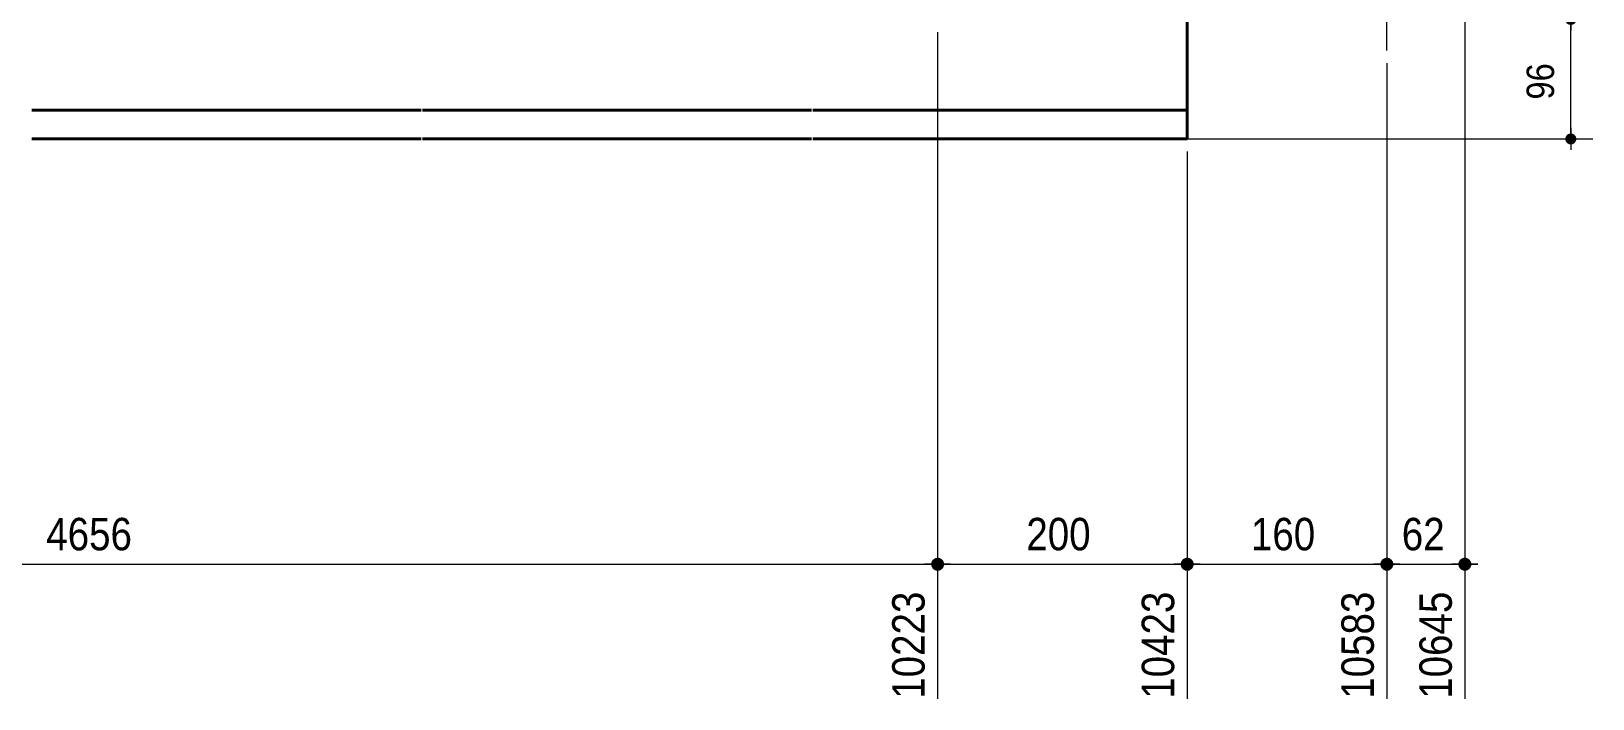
# Model space of a CAD drawing. Header units: millimetres. Extents: x 2 to 584, y 5 to 405.
# Drawn here: x 389.1 to 514.2, y 250.5 to 304 of the extents above; entities that cross this region are included whole.
import ezdxf

# ---------------------------------------------------------------- set-up
doc = ezdxf.new("R2010")
doc.units = ezdxf.units.MM
for name, color, linetype, lineweight in [('Boulon', 7, 'Continuous', 0), ('Cotation', 7, 'Continuous', 0), ('Piece', 2, 'Continuous', 0)]:
    doc.layers.add(name, color=color, linetype=linetype, lineweight=lineweight)
doc.styles.add('ARIAL', font='ARIAL.TTF')

# ---------------------------------------------------------------- blocks, each defined once
blk = doc.blocks.new('*A19')
at = {"layer": 'Boulon'}
blk.add_hatch(color=256, dxfattribs=at).paths.add_polyline_path([(499.02, 307.42), (499.02, 304.92), (496.42, 304.92), (496.42, 307.42)], flags=17)
blk.add_hatch(color=256, dxfattribs=at).paths.add_polyline_path([(499.02, 307.42), (499.02, 304.92), (496.42, 304.92), (496.42, 307.42)], flags=17)
at = {"layer": 'Boulon', "linetype": 'Continuous', "lineweight": 0}
for p, q in [((497.72, 302.42), (497.72, 311.42)), ((497.72, 302.42), (497.72, 311.42)), ((496.42, 304.92), (496.42, 307.42)), ((496.42, 304.92), (496.42, 307.42)), ((499.02, 304.92), (499.02, 307.42)), ((499.02, 304.92), (499.02, 307.42))]:
    blk.add_line(p, q, dxfattribs=at)
blk = doc.blocks.new('*A21')
at = {"layer": 'Piece', "color": 2, "linetype": 'Continuous', "lineweight": 40}
for p, q in [((481.724362, 295.33913), (481.72411, 304.914557)), ((420.330655, 297.63913), (389.136724, 297.63913)), ((451.624586, 297.63913), (420.430655, 297.63913)), ((481.724301, 297.63913), (451.724586, 297.63913)), ((389.136724, 295.33913), (420.330655, 295.33913)), ((420.430655, 295.33913), (451.624586, 295.33913)), ((451.724586, 295.33913), (481.724362, 295.33913))]:
    blk.add_line(p, q, dxfattribs=at)
blk = doc.blocks.new('*A92')
at = {"layer": 'Cotation'}
for points in [[(512.44, 304.48), (512.42, 304.48), (512.4, 304.48), (512.38, 304.49), (512.36, 304.49), (512.34, 304.5), (512.32, 304.5), (512.3, 304.51), (512.28, 304.52), (512.26, 304.53), (512.24, 304.54), (512.22, 304.55), (512.2, 304.56), (512.18, 304.58), (512.17, 304.59), (512.15, 304.61), (512.14, 304.62), (512.12, 304.64), (512.11, 304.65), (512.1, 304.67), (512.09, 304.69), (512.08, 304.71), (512.07, 304.73), (512.06, 304.75), (512.05, 304.77), (512.04, 304.79), (512.04, 304.81), (512.03, 304.83), (512.03, 304.85), (512.03, 304.87), (512.02, 304.9), (512.02, 304.92), (512.02, 304.94), (512.03, 304.96), (512.03, 304.98), (512.03, 305), (512.04, 305.02), (512.04, 305.04), (512.05, 305.06), (512.06, 305.09), (512.07, 305.1), (512.08, 305.12), (512.09, 305.14), (512.1, 305.16), (512.11, 305.18), (512.12, 305.2), (512.14, 305.21), (512.15, 305.23), (512.17, 305.24), (512.18, 305.26), (512.2, 305.27), (512.22, 305.28), (512.24, 305.29), (512.26, 305.3), (512.28, 305.31), (512.3, 305.32), (512.32, 305.33), (512.34, 305.34), (512.36, 305.34), (512.38, 305.35), (512.4, 305.35), (512.42, 305.35), (512.44, 305.36), (512.46, 305.36), (512.49, 305.36), (512.51, 305.35), (512.53, 305.35), (512.55, 305.35), (512.57, 305.34), (512.59, 305.34), (512.61, 305.33), (512.63, 305.32), (512.65, 305.31), (512.67, 305.3), (512.69, 305.29), (512.71, 305.28), (512.73, 305.27), (512.74, 305.26), (512.76, 305.24), (512.78, 305.23), (512.79, 305.21), (512.8, 305.2), (512.82, 305.18), (512.83, 305.16), (512.84, 305.14), (512.85, 305.12), (512.86, 305.1), (512.87, 305.09), (512.88, 305.06), (512.88, 305.04), (512.89, 305.02), (512.9, 305), (512.9, 304.98), (512.9, 304.96), (512.9, 304.94), (512.9, 304.92), (512.9, 304.9), (512.9, 304.87), (512.9, 304.85), (512.9, 304.83), (512.89, 304.81), (512.88, 304.79), (512.88, 304.77), (512.87, 304.75), (512.86, 304.73), (512.85, 304.71), (512.84, 304.69), (512.83, 304.67), (512.82, 304.65), (512.8, 304.64), (512.79, 304.62), (512.78, 304.61), (512.76, 304.59), (512.74, 304.58), (512.73, 304.56), (512.71, 304.55), (512.69, 304.54), (512.67, 304.53), (512.65, 304.52), (512.63, 304.51), (512.61, 304.5), (512.59, 304.5), (512.57, 304.49), (512.55, 304.49), (512.53, 304.48), (512.51, 304.48), (512.49, 304.48), (512.46, 304.48)], [(512.44, 294.9), (512.42, 294.9), (512.4, 294.9), (512.38, 294.91), (512.36, 294.91), (512.34, 294.92), (512.32, 294.92), (512.3, 294.93), (512.28, 294.94), (512.26, 294.95), (512.24, 294.96), (512.22, 294.97), (512.2, 294.99), (512.18, 295), (512.17, 295.01), (512.15, 295.03), (512.14, 295.04), (512.12, 295.06), (512.11, 295.08), (512.1, 295.09), (512.09, 295.11), (512.08, 295.13), (512.07, 295.15), (512.06, 295.17), (512.05, 295.19), (512.04, 295.21), (512.04, 295.23), (512.03, 295.25), (512.03, 295.27), (512.03, 295.3), (512.02, 295.32), (512.02, 295.34), (512.02, 295.36), (512.03, 295.38), (512.03, 295.4), (512.03, 295.42), (512.04, 295.45), (512.04, 295.47), (512.05, 295.49), (512.06, 295.51), (512.07, 295.53), (512.08, 295.55), (512.09, 295.57), (512.1, 295.58), (512.11, 295.6), (512.12, 295.62), (512.14, 295.63), (512.15, 295.65), (512.17, 295.67), (512.18, 295.68), (512.2, 295.69), (512.22, 295.7), (512.24, 295.72), (512.26, 295.73), (512.28, 295.74), (512.3, 295.75), (512.32, 295.75), (512.34, 295.76), (512.36, 295.77), (512.38, 295.77), (512.4, 295.77), (512.42, 295.78), (512.44, 295.78), (512.46, 295.78), (512.49, 295.78), (512.51, 295.78), (512.53, 295.77), (512.55, 295.77), (512.57, 295.77), (512.59, 295.76), (512.61, 295.75), (512.63, 295.75), (512.65, 295.74), (512.67, 295.73), (512.69, 295.72), (512.71, 295.7), (512.73, 295.69), (512.74, 295.68), (512.76, 295.67), (512.78, 295.65), (512.79, 295.63), (512.8, 295.62), (512.82, 295.6), (512.83, 295.58), (512.84, 295.57), (512.85, 295.55), (512.86, 295.53), (512.87, 295.51), (512.88, 295.49), (512.88, 295.47), (512.89, 295.45), (512.9, 295.42), (512.9, 295.4), (512.9, 295.38), (512.9, 295.36), (512.9, 295.34), (512.9, 295.32), (512.9, 295.3), (512.9, 295.27), (512.9, 295.25), (512.89, 295.23), (512.88, 295.21), (512.88, 295.19), (512.87, 295.17), (512.86, 295.15), (512.85, 295.13), (512.84, 295.11), (512.83, 295.09), (512.82, 295.08), (512.8, 295.06), (512.79, 295.04), (512.78, 295.03), (512.76, 295.01), (512.74, 295), (512.73, 294.99), (512.71, 294.97), (512.69, 294.96), (512.67, 294.95), (512.65, 294.94), (512.63, 294.93), (512.61, 294.92), (512.59, 294.92), (512.57, 294.91), (512.55, 294.91), (512.53, 294.9), (512.51, 294.9), (512.49, 294.9), (512.46, 294.9)]]:
    blk.add_hatch(color=256, dxfattribs=at).paths.add_polyline_path(points, flags=17)
at = {"layer": 'Cotation', "linetype": 'Continuous', "lineweight": 0}
for p, q in [((512.46, 305.8), (512.46, 304.04)), ((512.46, 304.92), (512.46, 305.8)), ((504.97, 304.92), (514.22, 304.92)), ((511.58, 304.92), (513.34, 304.92)), ((512.46, 295.34), (512.46, 304.92)), ((481.11, 295.34), (514.22, 295.34)), ((511.58, 295.34), (513.34, 295.34)), ((512.46, 296.22), (512.46, 294.46)), ((512.46, 295.34), (512.46, 294.46))]:
    blk.add_line(p, q, dxfattribs=at)
at = {"layer": 'Cotation'}
for p in [(512.46, 304.92), (512.46, 295.34)]:
    blk.add_point(p, dxfattribs=at)
at = {"layer": 'Cotation', "style": 'ARIAL', "width": 0.85}
blk.add_text('96', height=2.2, rotation=90.0002, dxfattribs=at).set_placement((511.12, 298.5))
blk = doc.blocks.new('*A101')
at = {"layer": 'Cotation'}
blk.add_hatch(color=256, dxfattribs=at).paths.add_polyline_path([(461.7, 260.73), (461.67, 260.73), (461.65, 260.74), (461.62, 260.74), (461.6, 260.75), (461.57, 260.75), (461.55, 260.76), (461.53, 260.77), (461.5, 260.78), (461.48, 260.79), (461.46, 260.81), (461.44, 260.82), (461.41, 260.83), (461.39, 260.85), (461.38, 260.87), (461.36, 260.88), (461.34, 260.9), (461.32, 260.92), (461.31, 260.94), (461.29, 260.96), (461.28, 260.98), (461.27, 261.01), (461.25, 261.03), (461.24, 261.05), (461.23, 261.08), (461.23, 261.1), (461.22, 261.12), (461.21, 261.15), (461.21, 261.17), (461.21, 261.2), (461.21, 261.23), (461.2, 261.25), (461.21, 261.28), (461.21, 261.3), (461.21, 261.33), (461.21, 261.35), (461.22, 261.38), (461.23, 261.4), (461.23, 261.43), (461.24, 261.45), (461.25, 261.47), (461.27, 261.5), (461.28, 261.52), (461.29, 261.54), (461.31, 261.56), (461.32, 261.58), (461.34, 261.6), (461.36, 261.62), (461.38, 261.64), (461.39, 261.65), (461.41, 261.67), (461.44, 261.68), (461.46, 261.7), (461.48, 261.71), (461.5, 261.72), (461.53, 261.73), (461.55, 261.74), (461.57, 261.75), (461.6, 261.76), (461.62, 261.76), (461.65, 261.77), (461.67, 261.77), (461.7, 261.77), (461.72, 261.77), (461.75, 261.77), (461.78, 261.77), (461.8, 261.77), (461.83, 261.76), (461.85, 261.76), (461.88, 261.75), (461.9, 261.74), (461.92, 261.73), (461.95, 261.72), (461.97, 261.71), (461.99, 261.7), (462.01, 261.68), (462.03, 261.67), (462.05, 261.65), (462.07, 261.64), (462.09, 261.62), (462.11, 261.6), (462.13, 261.58), (462.14, 261.56), (462.16, 261.54), (462.17, 261.52), (462.18, 261.5), (462.19, 261.47), (462.21, 261.45), (462.21, 261.43), (462.22, 261.4), (462.23, 261.38), (462.23, 261.35), (462.24, 261.33), (462.24, 261.3), (462.24, 261.28), (462.24, 261.25), (462.24, 261.23), (462.24, 261.2), (462.24, 261.17), (462.23, 261.15), (462.23, 261.12), (462.22, 261.1), (462.21, 261.08), (462.21, 261.05), (462.19, 261.03), (462.18, 261.01), (462.17, 260.98), (462.16, 260.96), (462.14, 260.94), (462.13, 260.92), (462.11, 260.9), (462.09, 260.88), (462.07, 260.87), (462.05, 260.85), (462.03, 260.83), (462.01, 260.82), (461.99, 260.81), (461.97, 260.79), (461.95, 260.78), (461.92, 260.77), (461.9, 260.76), (461.88, 260.75), (461.85, 260.75), (461.83, 260.74), (461.8, 260.74), (461.78, 260.73), (461.75, 260.73), (461.72, 260.73)], flags=17)
at = {"layer": 'Cotation', "linetype": 'Continuous', "lineweight": 0}
for p, q in [((461.72, 303.91), (461.72, 250.47)), ((461.72, 262.29), (461.72, 260.21)), ((326.56, 261.25), (461.72, 261.25)), ((462.76, 261.25), (460.68, 261.25)), ((461.72, 261.25), (462.76, 261.25))]:
    blk.add_line(p, q, dxfattribs=at)
at = {"layer": 'Cotation'}
blk.add_point((461.72, 261.25), dxfattribs=at)
at = {"layer": 'Cotation', "style": 'ARIAL', "width": 0.85}
blk.add_text('4656', height=2.6, dxfattribs=at).set_placement((390.29, 262.37))
blk.add_text('10223', height=2.6, rotation=90.0002, dxfattribs=at).set_placement((460.68, 250.47))
blk = doc.blocks.new('*A102')
at = {"layer": 'Cotation'}
for points in [[(461.7, 260.73), (461.67, 260.73), (461.65, 260.74), (461.62, 260.74), (461.6, 260.75), (461.57, 260.75), (461.55, 260.76), (461.53, 260.77), (461.5, 260.78), (461.48, 260.79), (461.46, 260.81), (461.44, 260.82), (461.41, 260.83), (461.39, 260.85), (461.38, 260.87), (461.36, 260.88), (461.34, 260.9), (461.32, 260.92), (461.31, 260.94), (461.29, 260.96), (461.28, 260.98), (461.27, 261.01), (461.25, 261.03), (461.24, 261.05), (461.23, 261.08), (461.23, 261.1), (461.22, 261.12), (461.21, 261.15), (461.21, 261.17), (461.21, 261.2), (461.21, 261.23), (461.2, 261.25), (461.21, 261.28), (461.21, 261.3), (461.21, 261.33), (461.21, 261.35), (461.22, 261.38), (461.23, 261.4), (461.23, 261.43), (461.24, 261.45), (461.25, 261.47), (461.27, 261.5), (461.28, 261.52), (461.29, 261.54), (461.31, 261.56), (461.32, 261.58), (461.34, 261.6), (461.36, 261.62), (461.38, 261.64), (461.39, 261.65), (461.41, 261.67), (461.44, 261.68), (461.46, 261.7), (461.48, 261.71), (461.5, 261.72), (461.53, 261.73), (461.55, 261.74), (461.57, 261.75), (461.6, 261.76), (461.62, 261.76), (461.65, 261.77), (461.67, 261.77), (461.7, 261.77), (461.72, 261.77), (461.75, 261.77), (461.78, 261.77), (461.8, 261.77), (461.83, 261.76), (461.85, 261.76), (461.88, 261.75), (461.9, 261.74), (461.92, 261.73), (461.95, 261.72), (461.97, 261.71), (461.99, 261.7), (462.01, 261.68), (462.03, 261.67), (462.05, 261.65), (462.07, 261.64), (462.09, 261.62), (462.11, 261.6), (462.13, 261.58), (462.14, 261.56), (462.16, 261.54), (462.17, 261.52), (462.18, 261.5), (462.19, 261.47), (462.21, 261.45), (462.21, 261.43), (462.22, 261.4), (462.23, 261.38), (462.23, 261.35), (462.24, 261.33), (462.24, 261.3), (462.24, 261.28), (462.24, 261.25), (462.24, 261.23), (462.24, 261.2), (462.24, 261.17), (462.23, 261.15), (462.23, 261.12), (462.22, 261.1), (462.21, 261.08), (462.21, 261.05), (462.19, 261.03), (462.18, 261.01), (462.17, 260.98), (462.16, 260.96), (462.14, 260.94), (462.13, 260.92), (462.11, 260.9), (462.09, 260.88), (462.07, 260.87), (462.05, 260.85), (462.03, 260.83), (462.01, 260.82), (461.99, 260.81), (461.97, 260.79), (461.95, 260.78), (461.92, 260.77), (461.9, 260.76), (461.88, 260.75), (461.85, 260.75), (461.83, 260.74), (461.8, 260.74), (461.78, 260.73), (461.75, 260.73), (461.72, 260.73)], [(481.7, 260.73), (481.67, 260.73), (481.65, 260.74), (481.62, 260.74), (481.6, 260.75), (481.57, 260.75), (481.55, 260.76), (481.53, 260.77), (481.5, 260.78), (481.48, 260.79), (481.46, 260.81), (481.44, 260.82), (481.41, 260.83), (481.39, 260.85), (481.38, 260.87), (481.36, 260.88), (481.34, 260.9), (481.32, 260.92), (481.31, 260.94), (481.29, 260.96), (481.28, 260.98), (481.27, 261.01), (481.25, 261.03), (481.24, 261.05), (481.23, 261.08), (481.23, 261.1), (481.22, 261.12), (481.21, 261.15), (481.21, 261.17), (481.21, 261.2), (481.2, 261.23), (481.2, 261.25), (481.2, 261.28), (481.21, 261.3), (481.21, 261.33), (481.21, 261.35), (481.22, 261.38), (481.23, 261.4), (481.23, 261.43), (481.24, 261.45), (481.25, 261.47), (481.27, 261.5), (481.28, 261.52), (481.29, 261.54), (481.31, 261.56), (481.32, 261.58), (481.34, 261.6), (481.36, 261.62), (481.38, 261.64), (481.39, 261.65), (481.41, 261.67), (481.44, 261.68), (481.46, 261.7), (481.48, 261.71), (481.5, 261.72), (481.53, 261.73), (481.55, 261.74), (481.57, 261.75), (481.6, 261.76), (481.62, 261.76), (481.65, 261.77), (481.67, 261.77), (481.7, 261.77), (481.72, 261.77), (481.75, 261.77), (481.78, 261.77), (481.8, 261.77), (481.83, 261.76), (481.85, 261.76), (481.88, 261.75), (481.9, 261.74), (481.92, 261.73), (481.95, 261.72), (481.97, 261.71), (481.99, 261.7), (482.01, 261.68), (482.03, 261.67), (482.05, 261.65), (482.07, 261.64), (482.09, 261.62), (482.11, 261.6), (482.13, 261.58), (482.14, 261.56), (482.16, 261.54), (482.17, 261.52), (482.18, 261.5), (482.19, 261.47), (482.2, 261.45), (482.21, 261.43), (482.22, 261.4), (482.23, 261.38), (482.23, 261.35), (482.24, 261.33), (482.24, 261.3), (482.24, 261.28), (482.24, 261.25), (482.24, 261.23), (482.24, 261.2), (482.24, 261.17), (482.23, 261.15), (482.23, 261.12), (482.22, 261.1), (482.21, 261.08), (482.2, 261.05), (482.19, 261.03), (482.18, 261.01), (482.17, 260.98), (482.16, 260.96), (482.14, 260.94), (482.13, 260.92), (482.11, 260.9), (482.09, 260.88), (482.07, 260.87), (482.05, 260.85), (482.03, 260.83), (482.01, 260.82), (481.99, 260.81), (481.97, 260.79), (481.95, 260.78), (481.92, 260.77), (481.9, 260.76), (481.88, 260.75), (481.85, 260.75), (481.83, 260.74), (481.8, 260.74), (481.78, 260.73), (481.75, 260.73), (481.72, 260.73)]]:
    blk.add_hatch(color=256, dxfattribs=at).paths.add_polyline_path(points, flags=17)
at = {"layer": 'Cotation', "linetype": 'Continuous', "lineweight": 0}
for p, q in [((461.72, 303.91), (461.72, 250.47)), ((481.72, 294.34), (481.72, 250.47)), ((461.72, 262.29), (461.72, 260.21)), ((481.72, 262.29), (481.72, 260.21)), ((462.76, 261.25), (460.68, 261.25)), ((461.72, 261.25), (460.68, 261.25)), ((461.72, 261.25), (481.72, 261.25)), ((482.76, 261.25), (480.68, 261.25)), ((481.72, 261.25), (482.76, 261.25))]:
    blk.add_line(p, q, dxfattribs=at)
at = {"layer": 'Cotation'}
for p in [(461.72, 261.25), (481.72, 261.25)]:
    blk.add_point(p, dxfattribs=at)
at = {"layer": 'Cotation', "style": 'ARIAL', "width": 0.85}
blk.add_text('200', height=2.6, dxfattribs=at).set_placement((468.83, 262.37))
blk.add_text('10423', height=2.6, rotation=90.0002, dxfattribs=at).set_placement((480.68, 250.47))
blk = doc.blocks.new('*A103')
at = {"layer": 'Cotation'}
for points in [[(481.7, 260.73), (481.67, 260.73), (481.65, 260.74), (481.62, 260.74), (481.6, 260.75), (481.57, 260.75), (481.55, 260.76), (481.53, 260.77), (481.5, 260.78), (481.48, 260.79), (481.46, 260.81), (481.44, 260.82), (481.41, 260.83), (481.39, 260.85), (481.38, 260.87), (481.36, 260.88), (481.34, 260.9), (481.32, 260.92), (481.31, 260.94), (481.29, 260.96), (481.28, 260.98), (481.27, 261.01), (481.25, 261.03), (481.24, 261.05), (481.23, 261.08), (481.23, 261.1), (481.22, 261.12), (481.21, 261.15), (481.21, 261.17), (481.21, 261.2), (481.2, 261.23), (481.2, 261.25), (481.2, 261.28), (481.21, 261.3), (481.21, 261.33), (481.21, 261.35), (481.22, 261.38), (481.23, 261.4), (481.23, 261.43), (481.24, 261.45), (481.25, 261.47), (481.27, 261.5), (481.28, 261.52), (481.29, 261.54), (481.31, 261.56), (481.32, 261.58), (481.34, 261.6), (481.36, 261.62), (481.38, 261.64), (481.39, 261.65), (481.41, 261.67), (481.44, 261.68), (481.46, 261.7), (481.48, 261.71), (481.5, 261.72), (481.53, 261.73), (481.55, 261.74), (481.57, 261.75), (481.6, 261.76), (481.62, 261.76), (481.65, 261.77), (481.67, 261.77), (481.7, 261.77), (481.72, 261.77), (481.75, 261.77), (481.78, 261.77), (481.8, 261.77), (481.83, 261.76), (481.85, 261.76), (481.88, 261.75), (481.9, 261.74), (481.92, 261.73), (481.95, 261.72), (481.97, 261.71), (481.99, 261.7), (482.01, 261.68), (482.03, 261.67), (482.05, 261.65), (482.07, 261.64), (482.09, 261.62), (482.11, 261.6), (482.13, 261.58), (482.14, 261.56), (482.16, 261.54), (482.17, 261.52), (482.18, 261.5), (482.19, 261.47), (482.2, 261.45), (482.21, 261.43), (482.22, 261.4), (482.23, 261.38), (482.23, 261.35), (482.24, 261.33), (482.24, 261.3), (482.24, 261.28), (482.24, 261.25), (482.24, 261.23), (482.24, 261.2), (482.24, 261.17), (482.23, 261.15), (482.23, 261.12), (482.22, 261.1), (482.21, 261.08), (482.2, 261.05), (482.19, 261.03), (482.18, 261.01), (482.17, 260.98), (482.16, 260.96), (482.14, 260.94), (482.13, 260.92), (482.11, 260.9), (482.09, 260.88), (482.07, 260.87), (482.05, 260.85), (482.03, 260.83), (482.01, 260.82), (481.99, 260.81), (481.97, 260.79), (481.95, 260.78), (481.92, 260.77), (481.9, 260.76), (481.88, 260.75), (481.85, 260.75), (481.83, 260.74), (481.8, 260.74), (481.78, 260.73), (481.75, 260.73), (481.72, 260.73)], [(497.7, 260.73), (497.67, 260.73), (497.65, 260.74), (497.62, 260.74), (497.6, 260.75), (497.57, 260.75), (497.55, 260.76), (497.53, 260.77), (497.5, 260.78), (497.48, 260.79), (497.46, 260.81), (497.44, 260.82), (497.41, 260.83), (497.39, 260.85), (497.38, 260.87), (497.36, 260.88), (497.34, 260.9), (497.32, 260.92), (497.31, 260.94), (497.29, 260.96), (497.28, 260.98), (497.27, 261.01), (497.25, 261.03), (497.24, 261.05), (497.23, 261.08), (497.23, 261.1), (497.22, 261.12), (497.21, 261.15), (497.21, 261.17), (497.21, 261.2), (497.21, 261.23), (497.2, 261.25), (497.21, 261.28), (497.21, 261.3), (497.21, 261.33), (497.21, 261.35), (497.22, 261.38), (497.23, 261.4), (497.23, 261.43), (497.24, 261.45), (497.25, 261.47), (497.27, 261.5), (497.28, 261.52), (497.29, 261.54), (497.31, 261.56), (497.32, 261.58), (497.34, 261.6), (497.36, 261.62), (497.38, 261.64), (497.39, 261.65), (497.41, 261.67), (497.44, 261.68), (497.46, 261.7), (497.48, 261.71), (497.5, 261.72), (497.53, 261.73), (497.55, 261.74), (497.57, 261.75), (497.6, 261.76), (497.62, 261.76), (497.65, 261.77), (497.67, 261.77), (497.7, 261.77), (497.72, 261.77), (497.75, 261.77), (497.78, 261.77), (497.8, 261.77), (497.83, 261.76), (497.85, 261.76), (497.88, 261.75), (497.9, 261.74), (497.92, 261.73), (497.95, 261.72), (497.97, 261.71), (497.99, 261.7), (498.01, 261.68), (498.03, 261.67), (498.05, 261.65), (498.07, 261.64), (498.09, 261.62), (498.11, 261.6), (498.13, 261.58), (498.14, 261.56), (498.16, 261.54), (498.17, 261.52), (498.18, 261.5), (498.19, 261.47), (498.2, 261.45), (498.21, 261.43), (498.22, 261.4), (498.23, 261.38), (498.23, 261.35), (498.24, 261.33), (498.24, 261.3), (498.24, 261.28), (498.24, 261.25), (498.24, 261.23), (498.24, 261.2), (498.24, 261.17), (498.23, 261.15), (498.23, 261.12), (498.22, 261.1), (498.21, 261.08), (498.2, 261.05), (498.19, 261.03), (498.18, 261.01), (498.17, 260.98), (498.16, 260.96), (498.14, 260.94), (498.13, 260.92), (498.11, 260.9), (498.09, 260.88), (498.07, 260.87), (498.05, 260.85), (498.03, 260.83), (498.01, 260.82), (497.99, 260.81), (497.97, 260.79), (497.95, 260.78), (497.92, 260.77), (497.9, 260.76), (497.88, 260.75), (497.85, 260.75), (497.83, 260.74), (497.8, 260.74), (497.78, 260.73), (497.75, 260.73), (497.72, 260.73)]]:
    blk.add_hatch(color=256, dxfattribs=at).paths.add_polyline_path(points, flags=17)
at = {"layer": 'Cotation', "linetype": 'Continuous', "lineweight": 0}
for p, q in [((497.72, 301.42), (497.72, 250.47)), ((481.72, 294.34), (481.72, 250.47)), ((481.72, 262.29), (481.72, 260.21)), ((497.72, 262.29), (497.72, 260.21)), ((482.76, 261.25), (480.68, 261.25)), ((481.72, 261.25), (480.68, 261.25)), ((481.72, 261.25), (497.72, 261.25)), ((498.76, 261.25), (496.68, 261.25)), ((497.72, 261.25), (498.76, 261.25))]:
    blk.add_line(p, q, dxfattribs=at)
at = {"layer": 'Cotation'}
for p in [(481.72, 261.25), (497.72, 261.25)]:
    blk.add_point(p, dxfattribs=at)
at = {"layer": 'Cotation', "style": 'ARIAL', "width": 0.85}
blk.add_text('160', height=2.6, dxfattribs=at).set_placement((486.83, 262.37))
blk.add_text('10583', height=2.6, rotation=90.0002, dxfattribs=at).set_placement((496.68, 250.47))
blk = doc.blocks.new('*A104')
at = {"layer": 'Cotation'}
for points in [[(497.7, 260.73), (497.67, 260.73), (497.65, 260.74), (497.62, 260.74), (497.6, 260.75), (497.57, 260.75), (497.55, 260.76), (497.53, 260.77), (497.5, 260.78), (497.48, 260.79), (497.46, 260.81), (497.44, 260.82), (497.41, 260.83), (497.39, 260.85), (497.38, 260.87), (497.36, 260.88), (497.34, 260.9), (497.32, 260.92), (497.31, 260.94), (497.29, 260.96), (497.28, 260.98), (497.27, 261.01), (497.25, 261.03), (497.24, 261.05), (497.23, 261.08), (497.23, 261.1), (497.22, 261.12), (497.21, 261.15), (497.21, 261.17), (497.21, 261.2), (497.21, 261.23), (497.2, 261.25), (497.21, 261.28), (497.21, 261.3), (497.21, 261.33), (497.21, 261.35), (497.22, 261.38), (497.23, 261.4), (497.23, 261.43), (497.24, 261.45), (497.25, 261.47), (497.27, 261.5), (497.28, 261.52), (497.29, 261.54), (497.31, 261.56), (497.32, 261.58), (497.34, 261.6), (497.36, 261.62), (497.38, 261.64), (497.39, 261.65), (497.41, 261.67), (497.44, 261.68), (497.46, 261.7), (497.48, 261.71), (497.5, 261.72), (497.53, 261.73), (497.55, 261.74), (497.57, 261.75), (497.6, 261.76), (497.62, 261.76), (497.65, 261.77), (497.67, 261.77), (497.7, 261.77), (497.72, 261.77), (497.75, 261.77), (497.78, 261.77), (497.8, 261.77), (497.83, 261.76), (497.85, 261.76), (497.88, 261.75), (497.9, 261.74), (497.92, 261.73), (497.95, 261.72), (497.97, 261.71), (497.99, 261.7), (498.01, 261.68), (498.03, 261.67), (498.05, 261.65), (498.07, 261.64), (498.09, 261.62), (498.11, 261.6), (498.13, 261.58), (498.14, 261.56), (498.16, 261.54), (498.17, 261.52), (498.18, 261.5), (498.19, 261.47), (498.2, 261.45), (498.21, 261.43), (498.22, 261.4), (498.23, 261.38), (498.23, 261.35), (498.24, 261.33), (498.24, 261.3), (498.24, 261.28), (498.24, 261.25), (498.24, 261.23), (498.24, 261.2), (498.24, 261.17), (498.23, 261.15), (498.23, 261.12), (498.22, 261.1), (498.21, 261.08), (498.2, 261.05), (498.19, 261.03), (498.18, 261.01), (498.17, 260.98), (498.16, 260.96), (498.14, 260.94), (498.13, 260.92), (498.11, 260.9), (498.09, 260.88), (498.07, 260.87), (498.05, 260.85), (498.03, 260.83), (498.01, 260.82), (497.99, 260.81), (497.97, 260.79), (497.95, 260.78), (497.92, 260.77), (497.9, 260.76), (497.88, 260.75), (497.85, 260.75), (497.83, 260.74), (497.8, 260.74), (497.78, 260.73), (497.75, 260.73), (497.72, 260.73)], [(503.95, 260.73), (503.92, 260.73), (503.9, 260.74), (503.87, 260.74), (503.85, 260.75), (503.82, 260.75), (503.8, 260.76), (503.78, 260.77), (503.75, 260.78), (503.73, 260.79), (503.71, 260.81), (503.69, 260.82), (503.66, 260.83), (503.64, 260.85), (503.63, 260.87), (503.61, 260.88), (503.59, 260.9), (503.57, 260.92), (503.56, 260.94), (503.54, 260.96), (503.53, 260.98), (503.52, 261.01), (503.5, 261.03), (503.49, 261.05), (503.48, 261.08), (503.48, 261.1), (503.47, 261.12), (503.46, 261.15), (503.46, 261.17), (503.46, 261.2), (503.46, 261.23), (503.45, 261.25), (503.46, 261.28), (503.46, 261.3), (503.46, 261.33), (503.46, 261.35), (503.47, 261.38), (503.48, 261.4), (503.48, 261.43), (503.49, 261.45), (503.5, 261.47), (503.52, 261.5), (503.53, 261.52), (503.54, 261.54), (503.56, 261.56), (503.57, 261.58), (503.59, 261.6), (503.61, 261.62), (503.63, 261.64), (503.64, 261.65), (503.66, 261.67), (503.69, 261.68), (503.71, 261.7), (503.73, 261.71), (503.75, 261.72), (503.78, 261.73), (503.8, 261.74), (503.82, 261.75), (503.85, 261.76), (503.87, 261.76), (503.9, 261.77), (503.92, 261.77), (503.95, 261.77), (503.97, 261.77), (504, 261.77), (504.03, 261.77), (504.05, 261.77), (504.08, 261.76), (504.1, 261.76), (504.13, 261.75), (504.15, 261.74), (504.17, 261.73), (504.2, 261.72), (504.22, 261.71), (504.24, 261.7), (504.26, 261.68), (504.28, 261.67), (504.3, 261.65), (504.32, 261.64), (504.34, 261.62), (504.36, 261.6), (504.38, 261.58), (504.39, 261.56), (504.41, 261.54), (504.42, 261.52), (504.43, 261.5), (504.44, 261.47), (504.45, 261.45), (504.46, 261.43), (504.47, 261.4), (504.48, 261.38), (504.48, 261.35), (504.49, 261.33), (504.49, 261.3), (504.49, 261.28), (504.49, 261.25), (504.49, 261.23), (504.49, 261.2), (504.49, 261.17), (504.48, 261.15), (504.48, 261.12), (504.47, 261.1), (504.46, 261.08), (504.45, 261.05), (504.44, 261.03), (504.43, 261.01), (504.42, 260.98), (504.41, 260.96), (504.39, 260.94), (504.38, 260.92), (504.36, 260.9), (504.34, 260.88), (504.32, 260.87), (504.3, 260.85), (504.28, 260.83), (504.26, 260.82), (504.24, 260.81), (504.22, 260.79), (504.2, 260.78), (504.17, 260.77), (504.15, 260.76), (504.13, 260.75), (504.1, 260.75), (504.08, 260.74), (504.05, 260.74), (504.03, 260.73), (504, 260.73), (503.97, 260.73)]]:
    blk.add_hatch(color=256, dxfattribs=at).paths.add_polyline_path(points, flags=17)
at = {"layer": 'Cotation', "linetype": 'Continuous', "lineweight": 0}
for p, q in [((503.97, 306.42), (503.97, 250.47)), ((497.72, 301.42), (497.72, 250.47)), ((497.72, 262.29), (497.72, 260.21)), ((503.97, 262.29), (503.97, 260.21)), ((498.76, 261.25), (496.68, 261.25)), ((497.72, 261.25), (496.68, 261.25)), ((497.72, 261.25), (503.97, 261.25)), ((505.01, 261.25), (502.93, 261.25)), ((503.97, 261.25), (505.01, 261.25))]:
    blk.add_line(p, q, dxfattribs=at)
at = {"layer": 'Cotation'}
for p in [(497.72, 261.25), (503.97, 261.25)]:
    blk.add_point(p, dxfattribs=at)
at = {"layer": 'Cotation', "style": 'ARIAL', "width": 0.85}
blk.add_text('62', height=2.6, dxfattribs=at).set_placement((498.92, 262.37))
blk.add_text('10645', height=2.6, rotation=90.0002, dxfattribs=at).set_placement((502.93, 250.47))

msp = doc.modelspace()

# ---------------------------------------------------------------- block references
at = {"lineweight": 0}
for name in ['*A21', '*A19', '*A92', '*A104', '*A101', '*A102', '*A103']:
    msp.add_blockref(name, (0, 0), dxfattribs=at)

doc.saveas('drawing.dxf')
